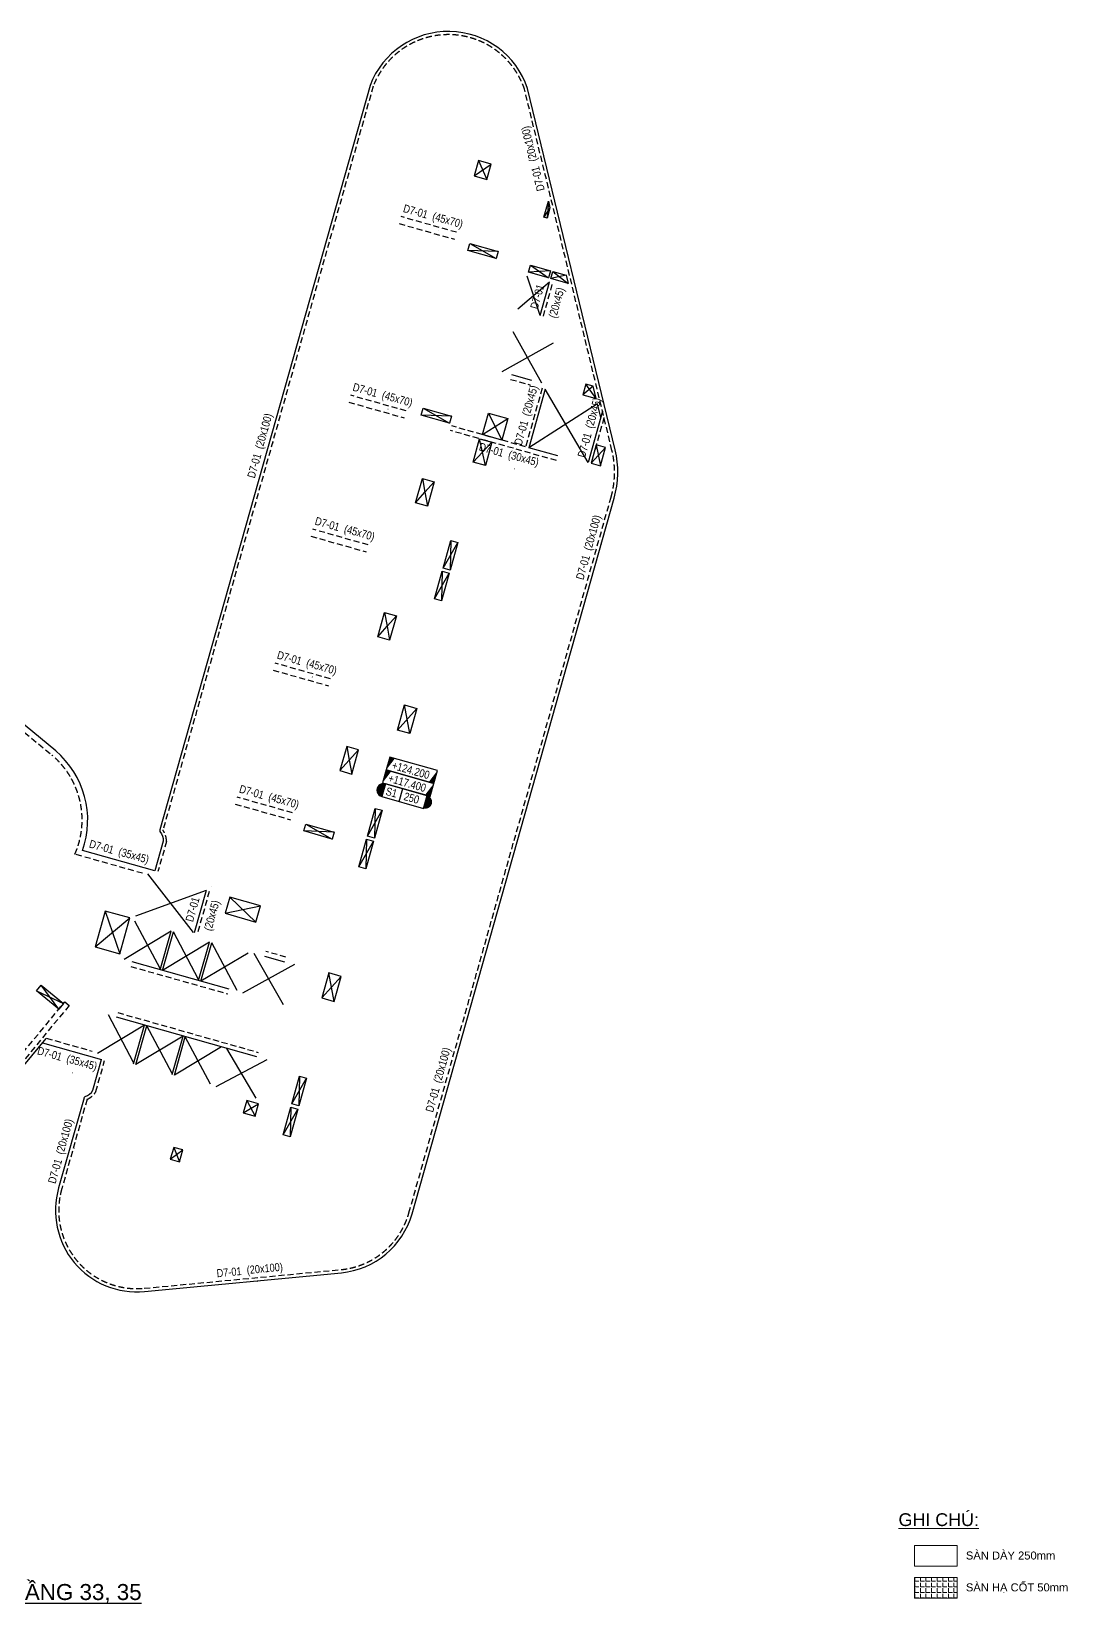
# Model space of a CAD drawing. Header units: millimetres. Extents: x 5400 to 3023951, y -127214 to 225084.
# Drawn here: x 2434852 to 2499637, y 8033 to 106284 of the extents above; entities that cross this region are included whole.
import ezdxf
from ezdxf.enums import TextEntityAlignment as Align

# ---------------------------------------------------------------- set-up
doc = ezdxf.new("R2010")
doc.units = ezdxf.units.MM
doc.header["$LTSCALE"] = 100
doc.linetypes.add('HIDDEN', pattern=[0.375, 0.25, -0.125])
for name, color, linetype in [('ccu11-Manh', 8, 'Continuous'), ('ccu11-Thay', 7, 'Continuous'), ('ccu12-Chidan', 9, 'Continuous'), ('ccu12-Khuat', 9, 'HIDDEN'), ('ccu12-Lomo', 2, 'Continuous'), ('ccu12-Text', 31, 'Continuous'), ('ccu12-Thay', 7, 'Continuous')]:
    doc.layers.add(name, color=color, linetype=linetype)
doc.layers.add('ccu12-Tencaukien', color=9, linetype='Continuous', lineweight=15)
doc.layers.add('KC-Tencaukien', color=9, linetype='Continuous', lineweight=15)
doc.styles.add('Arial', font='arial.ttf', dxfattribs={"width": 0.7})
doc.styles.add('Arial Narrow', font='ARIALN.TTF')

# ---------------------------------------------------------------- blocks, each defined once
blk = doc.blocks.new('*U4')
at = {"layer": 'ccu12-Tencaukien', "color": 8, "ltscale": 10000}
blk.add_line((361, -155), (354, -155), dxfattribs=at)
at = {"layer": 'ccu12-Text', "color": 2, "style": 'Arial Narrow', "width": 0.8}
blk.add_attdef('SH', text='', height=300, dxfattribs=at).set_placement((276, 6), align=Align.BOTTOM_RIGHT)
at = {"layer": 'ccu12-Text', "color": 31, "style": 'Arial Narrow', "width": 0.8}
for tag, p in [('(', (508, -75)), ('KT', (633, -75)), (')', (963, -75))]:
    blk.add_attdef(tag, text='', height=250, dxfattribs=at).set_placement(p, align=Align.BOTTOM_LEFT)
blk = doc.blocks.new('ccu11-cmb-flat-8')
at = {"layer": 'ccu12-Chidan', "color": 7}
blk.add_lwpolyline([(0, 0), (1550, 0), (1550, 419), (0, 419)], close=True, dxfattribs=at)
at = {"layer": 'ccu12-Chidan'}
for points in [[(0, 0), (166, 419), (0, 419)], [(1550, 419), (1383, 0), (1550, 0)]]:
    blk.add_solid(points, dxfattribs=at)
at = {"layer": 'ccu12-Chidan', "color": 31, "style": 'Arial Narrow', "width": 0.8}
blk.add_attdef('+100.00', text='', height=250, dxfattribs=at).set_placement((745, 206), align=Align.MIDDLE_CENTER)
blk = doc.blocks.new('ccu11-chieudaysan-flat-2')
at = {"layer": 'ccu12-Chidan'}
for points in [[(-569, 0), (-569, 419, 1)], [(788, 419), (788, 0, 1)]]:
    blk.add_hatch(color=8, dxfattribs=at).paths.add_polyline_path(points)
at = {"layer": 'ccu12-Chidan', "color": 7}
blk.add_line((0, 0), (0, 419), dxfattribs=at)
blk.add_lwpolyline([(-569, 0), (788, 0), (788, 419), (-569, 419)], close=True, dxfattribs=at)
blk.add_arc((-569, 209), 209, 90, 270.0001, dxfattribs=at)
at = {"layer": 'ccu12-Chidan', "color": 31, "style": 'Arial Narrow', "width": 0.7}
for tag, p in [('S00', (-488, 209)), ('200', (100, 209))]:
    blk.add_attdef(tag, text='', height=250, dxfattribs=at).set_placement(p, align=Align.MIDDLE_LEFT)
blk = doc.blocks.new('*U16')
at = {"layer": 'ccu12-Tencaukien', "color": 8, "ltscale": 10000}
blk.add_line((361, -155), (354, -155), dxfattribs=at)
at = {"layer": 'ccu12-Text', "color": 2, "style": 'Arial Narrow', "width": 0.8}
blk.add_attdef('SH', text='', height=300, dxfattribs=at).set_placement((276, 6), align=Align.BOTTOM_RIGHT)
at = {"layer": 'ccu12-Text', "color": 31, "style": 'Arial Narrow', "width": 0.8}
for tag, p in [('(', (508, -75)), ('KT', (633, -75)), (')', (963, -75))]:
    blk.add_attdef(tag, text='', height=250, dxfattribs=at).set_placement(p, align=Align.BOTTOM_LEFT)
blk = doc.blocks.new('*U17')
at = {"layer": 'ccu12-Tencaukien', "color": 8, "ltscale": 10000}
blk.add_line((361, -155), (354, -155), dxfattribs=at)
at = {"layer": 'ccu12-Text', "color": 2, "style": 'Arial Narrow', "width": 0.8}
blk.add_attdef('SH', text='', height=300, dxfattribs=at).set_placement((276, 6), align=Align.BOTTOM_RIGHT)
at = {"layer": 'ccu12-Text', "color": 31, "style": 'Arial Narrow', "width": 0.8}
for tag, p in [('(', (508, -75)), ('KT', (633, -75)), (')', (963, -75))]:
    blk.add_attdef(tag, text='', height=250, dxfattribs=at).set_placement(p, align=Align.BOTTOM_LEFT)
blk = doc.blocks.new('*U18')
at = {"layer": 'ccu12-Tencaukien', "color": 8, "ltscale": 10000}
blk.add_line((361, -155), (354, -155), dxfattribs=at)
at = {"layer": 'ccu12-Text', "color": 2, "style": 'Arial Narrow', "width": 0.8}
blk.add_attdef('SH', text='', height=300, dxfattribs=at).set_placement((276, 6), align=Align.BOTTOM_RIGHT)
at = {"layer": 'ccu12-Text', "color": 31, "style": 'Arial Narrow', "width": 0.8}
for tag, p in [('(', (508, -75)), ('KT', (633, -75)), (')', (963, -75))]:
    blk.add_attdef(tag, text='', height=250, dxfattribs=at).set_placement(p, align=Align.BOTTOM_LEFT)
blk = doc.blocks.new('Lomo T21')
at = {"layer": 'ccu11-Manh', "ltscale": 5}
for p, q in [((70850, 85937), (71921, 86673)), ((71122, 86899), (71649, 85711)), ((70569, 81704), (72226, 80768)), ((72349, 81201), (70446, 81271)), ((69439, 70904), (67537, 70974)), ((67659, 71407), (69317, 70471)), ((24961, 54407, 0), (22225, 56082, 0)), ((22512, 56429, 0), (24675, 54060, 0)), ((26345, 53102), (27794, 51322)), ((28081, 51669, 0), (26058, 52755)), ((22567, 46987, 0), (24156, 48204, 0)), ((23809, 48490, 0), (22914, 46701, 0)), ((25535, 46546), (27890, 48298)), ((27350, 48744), (26075, 46101)), ((34210, 46606, 0), (32419, 47501, 0)), ((32706, 47848, 0), (33923, 46259, 0)), ((35867, 45237, 0), (37084, 43649, 0)), ((60317, 45424), (61975, 44488)), ((60317, 45424), (61975, 44488)), ((19825, 43664), (21413, 44881)), ((21066, 45168), (20172, 43378)), ((37371, 43996, 0), (35581, 44890, 0)), ((62097, 44921), (60195, 44991)), ((62097, 44921), (60195, 44991)), ((32356, 43183), (33891, 43472)), ((33120, 44109), (33127, 42547)), ((33095, 42508), (31369, 41988)), ((32324, 43145), (32140, 41352)), ((39185, 42500, 0), (40402, 40911, 0)), ((40689, 41258, 0), (38898, 42153, 0)), ((41102, 41627, 0), (41429, 40060)), ((42066, 40831, 0), (40466, 40856, 0)), ((14610, 37350, 0), (17249, 39840, 0)), ((16902, 40126, 0), (14957, 37064, 0)), ((47151, 37740, 0), (49326, 39552, 0)), ((47786, 39987, 0), (48691, 37305, 0)), ((18938, 38479), (18531, 36573)), ((19065, 38633), (21096, 37955)), ((20606, 37361), (19556, 39227)), ((38909, 38783, 0), (40696, 37891, 0)), ((40391, 37559, 0), (39195, 39130, 0)), ((19632, 37906), (17837, 37146)), ((19748, 37811), (19378, 35874)), ((18647, 36478), (20479, 37207)), ((43489, 35001, 0), (45167, 34198, 0)), ((44881, 33851), (43775, 35348, 0)), ((14319, 32887), (15366, 31017)), ((15860, 31614, 0), (13826, 32289)), ((6585, 27633, 0), (9225, 30123, 0)), ((8878, 30409, 0), (6932, 27347, 0)), ((56409, 27367), (57368, 27927)), ((56627, 28136), (57150, 27157)), ((51851, 24472), (52639, 25055)), ((52061, 25218), (52428, 24309)), ((2382, 22546, 0), (3970, 23762, 0)), ((3623, 24049, 0), (2729, 22259, 0)), ((10467, 21704), (8880, 21588)), ((9580, 22436), (9767, 20855)), ((917, 20772), (22, 18982)), ((4125, 20589), (5954, 20762)), ((4951, 21590), (5127, 19761)), ((6031, 20698), (5550, 19410)), ((-325, 19269), (1264, 20485)), ((6378, 20412), (5204, 19697)), ((-1535, 17803, 0), (-2429, 16013, 0)), ((540, 15895), (1758, 17723)), ((-2776, 16300, 0), (-1188, 17517, 0)), ((2105, 17436), (540, 15895)), ((-5676, 12792, 0), (-6570, 11002, 0)), ((-6438, 10892, 0), (-3957, 13191, 0)), ((-4304, 13477, 0), (-6091, 10606, 0)), ((-6917, 11289, 0), (-5329, 12505, 0))]:
    blk.add_line(p, q, dxfattribs=at)
at = {"layer": 'ccu11-Manh', "ltscale": 0.5}
for p, q in [((75587, 83943, 0), (75212, 83352, 0)), ((75489, 84346, 0), (75404, 83325, 0)), ((75614, 79997), (74240, 79913)), ((74364, 80350), (75491, 79560)), ((76610, 79716), (75635, 79519)), ((75759, 79956), (76733, 79209)), ((71371, 69760, 0), (72955, 70768, 0)), ((71752, 71108, 0), (72574, 69420, 0)), ((71963, 69281, 0), (70781, 68041)), ((71551, 67824), (71193, 69499, 0)), ((79066, 68963), (78161, 67972)), ((78487, 69127), (78740, 67808)), ((68909, 61416), (69832, 63025)), ((69399, 63148), (69342, 61293)), ((68365, 59491), (69288, 61101)), ((68855, 61223), (68798, 59369)), ((67263, 52648), (66050, 51297)), ((66820, 51079), (66493, 52865)), ((64178, 44671), (65100, 46281)), ((64667, 46403), (64611, 44549)), ((63634, 42747), (64556, 44356)), ((64123, 44479), (64067, 42624)), ((55280, 39844), (57490, 40311)), ((57204, 39300), (55565, 40854)), ((28756, 37655, 0), (30458, 35546, 0)), ((26399, 34097, 0), (27506, 36527, 0)), ((30803, 35965, 0), (28409, 37235, 0)), ((28040, 36087, 0), (25864, 34538, 0)), ((62532, 35904), (61318, 34552)), ((62088, 34335), (61762, 36121)), ((17023, 33409, 0), (16640, 32558, 0)), ((16450, 32716, 0), (17213, 33253, 0)), ((59446, 27927), (60369, 29537)), ((59936, 29659), (59879, 27805)), ((58902, 26002), (59825, 27612)), ((59392, 27734), (59335, 25880))]:
    blk.add_line(p, q, dxfattribs=at)
at = {"layer": 'ccu11-Manh'}
for p, q in [((78286, 72794, 0), (77638, 72250, 0)), ((78474, 72014, 0), (77825, 72915, 0)), ((41850, 41749, 0), (41287, 41695, 0)), ((41596, 41440, 0), (41542, 42003, 0)), ((38887, 39385, 0), (37093, 40283, 0)), ((37380, 40630, 0), (38600, 39038, 0))]:
    blk.add_line(p, q, dxfattribs=at)
at = {"layer": 'ccu11-Manh', "ltscale": 5, "elevation": 0}
for points in [[(67613, 67014), (67770, 66154), (68354, 66805)], [(67186, 65503), (67770, 66154), (67927, 65294)], [(65247, 58642), (65404, 57782), (65988, 58433)], [(64820, 57131), (65404, 57782), (65561, 56922)], [(62881, 50270), (63038, 49410), (63622, 50060)], [(62454, 48759), (63038, 49410), (63195, 48550)], [(12835, 30429), (11270, 28888), (12488, 30715)], [(10052, 27060), (11270, 28887), (9705, 27346)], [(-1024, 14354), (540, 15895), (-677, 14068)]]:
    blk.add_lwpolyline(points, dxfattribs=at)
at = {"layer": 'ccu11-Manh'}
for points in [[(18361, 34639), (17882, 32960)], [(17345, 33404), (18900, 34193)]]:
    blk.add_lwpolyline(points, dxfattribs=at)
at = {"layer": 'ccu12-Lomo', "ltscale": 0.5, "elevation": 0}
for points in [[(71921, 86673), (71122, 86899), (70850, 85937), (71649, 85711), (71921, 86673)], [(70446, 81271), (70569, 81704), (72349, 81201), (72226, 80768), (70446, 81271)], [(67537, 70974), (67659, 71407), (69439, 70904), (69317, 70471), (67537, 70974)], [(67613, 67014), (68354, 66805), (67927, 65294), (67186, 65503), (67613, 67014)], [(65247, 58642), (65988, 58433), (65561, 56922), (64820, 57131), (65247, 58642)], [(22512, 56429), (22225, 56082), (24675, 54060), (24961, 54407), (22512, 56429)], [(26345, 53102), (26058, 52755), (27794, 51322), (28080, 51669), (26345, 53102)], [(63195, 48550), (63622, 50060), (62881, 50270), (62454, 48759), (63195, 48550)], [(22914, 46701), (22567, 46987), (23809, 48490), (24156, 48204), (22914, 46701)], [(27350, 48744), (25535, 46546), (26075, 46101), (27890, 48298), (27350, 48744)], [(32706, 47848), (32419, 47501), (33923, 46259), (34210, 46606), (32706, 47848)], [(35867, 45237), (35581, 44890), (37084, 43649), (37371, 43996), (35867, 45237)], [(60195, 44991), (60317, 45424), (62097, 44921), (61975, 44488), (60195, 44991)], [(20172, 43378), (19825, 43664), (21066, 45168), (21413, 44881), (20172, 43378)], [(39185, 42500), (38898, 42153), (40402, 40911), (40689, 41258), (39185, 42500)], [(37093, 40283), (38600, 39038), (38887, 39385), (37380, 40630), (37093, 40283)], [(14957, 37064), (14610, 37350), (16902, 40126), (17249, 39840), (14957, 37064)], [(49326, 39552), (47786, 39987), (47152, 37740), (48691, 37305), (49326, 39552)], [(40696, 37891), (40409, 37544), (38909, 38783), (39195, 39130), (40696, 37891)], [(45167, 34198), (44881, 33851), (43489, 35001), (43775, 35348), (45167, 34198)], [(12835, 30429), (12488, 30716), (9705, 27347), (10052, 27060), (12835, 30429)], [(6932, 27347), (6585, 27633), (8878, 30409), (9225, 30123), (6932, 27347)], [(57150, 27157), (57368, 27927), (56627, 28136), (56409, 27367), (57150, 27157)], [(52428, 24309), (52639, 25055), (52061, 25218), (51851, 24472), (52428, 24309)], [(2729, 22259), (2382, 22546), (3623, 24049), (3970, 23762), (2729, 22259)], [(22, 18982), (-325, 19269), (917, 20772), (1264, 20485), (22, 18982)], [(4125, 20589), (4951, 21590), (5954, 20762), (5127, 19761), (4124, 20588)], [(5204, 19697), (5550, 19410), (6378, 20411), (6031, 20699), (5203, 19698)], [(-2429, 16013), (-2776, 16300), (-1535, 17803), (-1188, 17517), (-2429, 16013)], [(-677, 14068), (2105, 17436), (1758, 17723), (-1024, 14354), (-677, 14068)], [(-6570, 11002), (-6917, 11289), (-5676, 12792), (-5329, 12505), (-6570, 11002)], [(-6091, 10606), (-6438, 10892), (-4304, 13477), (-3957, 13191), (-6091, 10606)]]:
    blk.add_lwpolyline(points, dxfattribs=at)
at = {"layer": 'ccu12-Lomo', "elevation": 0}
for points in [[(75404, 83298), (75212, 83352), (75489, 84346), (75587, 83943), (75404, 83298)], [(75615, 79997), (75491, 79560), (74240, 79913), (74364, 80350), (75614, 79997)], [(75759, 79956), (76610, 79716), (76733, 79209), (75635, 79519), (75759, 79956)], [(78475, 72013), (78287, 72795), (77825, 72915), (77638, 72250), (78474, 72014)], [(72955, 70768), (72574, 69420), (71371, 69760), (71752, 71108), (72955, 70768)], [(78740, 67808), (79066, 68963), (78487, 69127), (78161, 67972), (78740, 67808)], [(69288, 61101), (68798, 59369), (68365, 59491), (68855, 61223), (69288, 61101)], [(64556, 44356), (64067, 42624), (63634, 42747), (64123, 44479), (64556, 44356)], [(41596, 41440), (41850, 41749), (41542, 42003), (41287, 41695), (41596, 41440)], [(28409, 37235), (28756, 37655), (30803, 35965), (30458, 35546), (28409, 37235)], [(28040, 36087), (27506, 36527), (25864, 34538), (26399, 34097), (28042, 36085)], [(62532, 35904), (61762, 36121), (61318, 34552), (62088, 34335), (62532, 35904)], [(17023, 33409), (17213, 33253), (16640, 32558), (16450, 32716), (17023, 33409)], [(60369, 29537), (59879, 27805), (59446, 27927), (59936, 29659), (60369, 29537)], [(59825, 27612), (59335, 25880), (58902, 26002), (59392, 27734), (59825, 27612)]]:
    blk.add_lwpolyline(points, dxfattribs=at)
blk.add_lwpolyline([(71963, 69281), (71551, 67824), (70781, 68041), (71193, 69499)], close=True, dxfattribs=at)
at = {"layer": 'ccu12-Lomo'}
for points in [[(69832, 63025), (69342, 61293), (68909, 61416), (69399, 63148), (69832, 63025)], [(65100, 46281), (64611, 44549), (64178, 44671), (64667, 46403), (65100, 46281)], [(18361, 34639), (18900, 34193), (17882, 32960), (17342, 33406), (18361, 34639)]]:
    blk.add_lwpolyline(points, dxfattribs=at)
blk.add_lwpolyline([(67263, 52648), (66820, 51079), (66050, 51297), (66493, 52865)], close=True, dxfattribs=at)
at = {"layer": 'ccu12-Lomo', "ltscale": 0.5, "elevation": 0}
for points in [[(32356, 43183), (33127, 42547), (33891, 43472), (33120, 44109)], [(32324, 43145), (33095, 42508), (32140, 41352), (31369, 41988)], [(41102, 41627), (42066, 40831), (41429, 40060), (40465, 40856)], [(18938, 38479), (19632, 37906), (18531, 36573), (17837, 37146)], [(19556, 39227), (21096, 37955), (20606, 37361), (19065, 38633)], [(19748, 37811), (20479, 37207), (19378, 35874), (18647, 36478)], [(14319, 32887), (15860, 31614), (15366, 31017), (13826, 32289)], [(8880, 21588), (9767, 20855), (10467, 21704), (9580, 22436)]]:
    blk.add_lwpolyline(points, close=True, dxfattribs=at)
at = {"layer": 'ccu12-Lomo', "ltscale": 0.5}
blk.add_lwpolyline([(57204, 39300), (57490, 40311), (55565, 40854), (55280, 39844), (57204, 39300)], dxfattribs=at)
blk = doc.blocks.new('*U200')
at = {"layer": 'ccu12-Tencaukien', "color": 8, "ltscale": 10000}
blk.add_line((361, -155), (354, -155), dxfattribs=at)
at = {"layer": 'ccu12-Text', "color": 2, "style": 'Arial Narrow', "width": 0.8}
blk.add_attdef('SH', text='', height=300, dxfattribs=at).set_placement((276, 6), align=Align.BOTTOM_RIGHT)
at = {"layer": 'ccu12-Text', "color": 31, "style": 'Arial Narrow', "width": 0.8}
for tag, p in [('(', (508, -75)), ('KT', (633, -75)), (')', (963, -75))]:
    blk.add_attdef(tag, text='', height=250, dxfattribs=at).set_placement(p, align=Align.BOTTOM_LEFT)
blk = doc.blocks.new('*U201')
at = {"layer": 'ccu12-Tencaukien', "color": 8, "ltscale": 10000}
blk.add_line((361, -155), (354, -155), dxfattribs=at)
at = {"layer": 'ccu12-Text', "color": 2, "style": 'Arial Narrow', "width": 0.8}
blk.add_attdef('SH', text='', height=300, dxfattribs=at).set_placement((276, 6), align=Align.BOTTOM_RIGHT)
at = {"layer": 'ccu12-Text', "color": 31, "style": 'Arial Narrow', "width": 0.8}
for tag, p in [('(', (508, -75)), ('KT', (633, -75)), (')', (963, -75))]:
    blk.add_attdef(tag, text='', height=250, dxfattribs=at).set_placement(p, align=Align.BOTTOM_LEFT)
blk = doc.blocks.new('*U202')
at = {"layer": 'ccu12-Tencaukien', "color": 8, "ltscale": 10000}
blk.add_line((361, -155), (354, -155), dxfattribs=at)
at = {"layer": 'ccu12-Text', "color": 2, "style": 'Arial Narrow', "width": 0.8}
blk.add_attdef('SH', text='', height=300, dxfattribs=at).set_placement((276, 6), align=Align.BOTTOM_RIGHT)
at = {"layer": 'ccu12-Text', "color": 31, "style": 'Arial Narrow', "width": 0.8}
for tag, p in [('(', (508, -75)), ('KT', (633, -75)), (')', (963, -75))]:
    blk.add_attdef(tag, text='', height=250, dxfattribs=at).set_placement(p, align=Align.BOTTOM_LEFT)
blk = doc.blocks.new('*U203')
at = {"layer": 'ccu12-Tencaukien', "color": 8, "ltscale": 10000}
blk.add_line((361, -155), (354, -155), dxfattribs=at)
at = {"layer": 'ccu12-Text', "color": 2, "style": 'Arial Narrow', "width": 0.8}
blk.add_attdef('SH', text='', height=300, dxfattribs=at).set_placement((276, 6), align=Align.BOTTOM_RIGHT)
at = {"layer": 'ccu12-Text', "color": 31, "style": 'Arial Narrow', "width": 0.8}
for tag, p in [('(', (508, -75)), ('KT', (633, -75)), (')', (963, -75))]:
    blk.add_attdef(tag, text='', height=250, dxfattribs=at).set_placement(p, align=Align.BOTTOM_LEFT)
blk = doc.blocks.new('*U204')
at = {"layer": 'ccu12-Tencaukien', "color": 8, "ltscale": 10000}
blk.add_line((361, -155), (354, -155), dxfattribs=at)
at = {"layer": 'ccu12-Text', "color": 2, "style": 'Arial Narrow', "width": 0.8}
blk.add_attdef('SH', text='', height=300, dxfattribs=at).set_placement((276, 6), align=Align.BOTTOM_RIGHT)
at = {"layer": 'ccu12-Text', "color": 31, "style": 'Arial Narrow', "width": 0.8}
for tag, p in [('(', (508, -75)), ('KT', (633, -75)), (')', (963, -75))]:
    blk.add_attdef(tag, text='', height=250, dxfattribs=at).set_placement(p, align=Align.BOTTOM_LEFT)

msp = doc.modelspace()

# ---------------------------------------------------------------- hatches: boundary and pattern name
at = {"layer": 'ccu12-Tencaukien', "ltscale": 20}
h = msp.add_hatch(dxfattribs=at)
h.set_pattern_fill('ANGLE', color=250, scale=50)
h.set_pattern_definition([(0, (504600, 0), (0, 349.25), [254, -95.25]), (90, (504600, 0), (-349.25, 2e-14), [254, -95.25])])
h.paths.add_polyline_path([(2490071.5, 9663.6), (2492731.5, 9663.6), (2492731.5, 8373.6), (2490071.5, 8373.6)])

# ---------------------------------------------------------------- linework, layer by layer
at = {"layer": 'ccu11-Manh', "ltscale": 0.5}
for p, q in [((2467252.4, 90604.4), (2465272.4, 88929.8)), ((2466667.8, 88535.5), (2465857, 90998.7)), ((2466769.4, 84298.2), (2464974.4, 87507.2)), ((2467476.4, 86800.2), (2464267.4, 85005.2)), ((2469655.2, 79352.1), (2466976.5, 83927.9)), ((2470240.8, 83005.5), (2465943.1, 80270.6, 0)), ((2442102, 53635.4), (2444962.9, 49969.3)), ((2445778, 52596.7), (2441354.2, 50989)), ((2442902.3, 47713.3, 0), (2441320.7, 50686.7, 0)), ((2443582.2, 50047.7, 0), (2440640.9, 48281, 0)), ((2445987.9, 49367.9), (2443046.7, 47601.1)), ((2445308.1, 47033.5), (2443726.5, 50006.9)), ((2447713.9, 46353.7), (2446132.3, 49327.1)), ((2448393.7, 48688.1), (2445452.5, 46921.3)), ((2448757.7, 48689.2), (2450600.9, 45466.5)), ((2451307.9, 47968.6), (2448050.7, 46187.1)), ((2441243.6, 41843.2), (2439662, 44816.6)), ((2441923.4, 44177.6), (2438982.2, 42410.8)), ((2444329.2, 43497.8), (2441388, 41731)), ((2443649.4, 41163.4), (2442067.8, 44136.8)), ((2446055.2, 40483.5), (2444473.6, 43457)), ((2446735, 42818), (2443793.7, 41051.2)), ((2448894, 39610), (2447071.8, 42722.8)), ((2449573.8, 42015.8), (2446392, 40317))]:
    msp.add_line(p, q, dxfattribs=at)
at = {"layer": 'ccu11-Thay'}
for p, q in [((2445778, 52596.7, 0), (2445030.2, 49950.3, 0)), ((2442902.3, 47641.9, 0), (2443582.2, 50047.7, 0)), ((2443046.7, 47601.1, 0), (2443726.5, 50006.9, 0)), ((2445308.1, 46962.1, 0), (2445987.9, 49367.9, 0)), ((2445452.5, 46921.3), (2446132.3, 49327.1)), ((2441243.6, 41771.8), (2441923.4, 44177.6)), ((2441388, 41731), (2442067.8, 44136.8)), ((2443649.4, 41092), (2444329.2, 43497.8)), ((2443793.7, 41051.2), (2444473.6, 43457))]:
    msp.add_line(p, q, dxfattribs=at)
at = {"layer": 'ccu11-Thay', "ltscale": 0.5}
for p, q in [((2449431.4, 48498.8), (2450682.4, 48145.3)), ((2447208.7, 46425.1), (2441146.1, 48138.2)), ((2448948.3, 42192.5), (2440167.2, 44673.8))]:
    msp.add_line(p, q, dxfattribs=at)
at = {"layer": 'ccu12-Khuat', "ltscale": 15}
for p, q in [((2456218.1, 102856.1, 0), (2443078.1, 56361.2, 0)), ((2471151, 80097.9), (2465683.6, 102676.9, 0)), ((2461432.9, 93729.7), (2457968.6, 94708.6)), ((2457846.2, 94275.5), (2461310.6, 93296.6)), ((2466860.2, 88481.1), (2467444.9, 90550.1)), ((2464811.3, 84539.7), (2466062.3, 84186.2)), ((2458278.6, 82566.8), (2454814.3, 83545.7)), ((2466784, 83982.3, 0), (2465750.6, 80325, 0)), ((2454691.9, 83112.6), (2458156.3, 82133.7)), ((2465750.6, 80325, 0), (2461131.5, 81630.3)), ((2470651.9, 82151.3), (2469845.7, 79298.2)), ((2467689.9, 79465.3, 0), (2461049.9, 81341.6)), ((2458457, 32448.3), (2471095.7, 77176)), ((2452326.2, 74740.5), (2455790.5, 73761.5, 0)), ((2455912.9, 74194.6, 0), (2452448.5, 75173.5)), ((2449960.4, 66368.3), (2453424.8, 65389.4)), ((2453547.2, 65822.4), (2450082.8, 66801.3)), ((2447594.7, 57996.1), (2451059.1, 57017.2)), ((2451181.4, 57450.2), (2447717.1, 58429.2)), ((2445970.5, 52542.3, 0), (2445222.7, 49895.9, 0)), ((2450764, 48434), (2449512.9, 48787.5)), ((2441064.5, 47849.5), (2447127.2, 46136.4)), ((2440248.8, 44962.5), (2449029.9, 42481.2)), ((2435783.4, 43366.6, 0), (2438658.9, 42554.1))]:
    msp.add_line(p, q, dxfattribs=at)
at = {"layer": 'ccu12-Khuat', "ltscale": 15, "elevation": 0}
for points in [[(2385534.6, 37573.1), (2400584.2, 55791.4), (2401357.3, 55153), (2405312.2, 59942.3), (2404539.9, 60580), (2410944.5, 68333.1), (2413389.4, 71280.1, -0.0533248), (2415055.8, 72746.6, -0.0632946), (2417197.4, 73898.7, -0.2787148), (2421848.2, 72857.1), (2436143.9, 61051.2, -0.3333055), (2437568.4, 54864.5)], [(2443078.1, 56361.2, -0.157518), (2443297.2, 55660.1), (2442764.6, 53775.5)], [(2421742.5, 45838), (2429760.6, 39216.2, 0.4148671), (2431805.5, 39413.6), (2436941.5, 45632.7), (2437211.4, 45409.8), (2433327.1, 40706.4)], [(2438328.3, 39545.1, 0.1574907), (2438881.7, 40027.9), (2439431.1, 41972.2)], [(2438328.3, 39545.1), (2436746.8, 33948.5, 0.5290318), (2441904.6, 27736.2), (2454214, 28903.1, 0.3083499), (2458457, 32448.6)]]:
    msp.add_lwpolyline(points, format="xyb", dxfattribs=at)
msp.add_lwpolyline([(2441799.7, 53668.9), (2437568.4, 54864.5)], dxfattribs=at)
at = {"layer": 'ccu12-Khuat', "ltscale": 15}
for centre, radius, start, end in [((2460918.3, 101048.7, 0), 5034.9, 18.663294, 159.167695), ((2465552.8, 78742.3), 5760, 344.221226, 13.61189)]:
    msp.add_arc(centre, radius, start, end, dxfattribs=at)
at = {"layer": 'ccu12-Tencaukien', "color": 0, "ltscale": 20}
for points in [[(2490071.5, 11655.7), (2492731.5, 11655.7), (2492731.5, 10365.7), (2490071.5, 10365.7)], [(2490071.5, 9663.6), (2492731.5, 9663.6), (2492731.5, 8373.6), (2490071.5, 8373.6)]]:
    msp.add_lwpolyline(points, close=True, dxfattribs=at)
at = {"layer": 'ccu12-Thay'}
for p, q in [((2456025.7, 102910.5, 0), (2442877.6, 56386.9)), ((2471345.4, 80144.9), (2465878, 102723.9, 0)), ((2466667.8, 88535.5), (2467252.4, 90604.4)), ((2466143.9, 84474.9), (2464892.9, 84828.4)), ((2466976.5, 83927.9, 0), (2465943.1, 80270.6, 0)), ((2470556, 82547.4), (2469653.2, 79352.6)), ((2470448.3, 82158.7), (2470240.8, 83005.5)), ((2467771.5, 79754, 0), (2465943.1, 80270.6, 0)), ((2458649.4, 32394), (2471288.2, 77121.6)), ((2435539.9, 43071.8, 0), (2439238.8, 42026.5))]:
    msp.add_line(p, q, dxfattribs=at)
at = {"layer": 'ccu12-Thay', "ltscale": 0.5, "elevation": 0}
msp.add_lwpolyline([(2438038, 55095.5, 0.3137277), (2436368.2, 61319.9), (2422080.9, 73118.9, 0.2784217), (2417078.9, 74228.1, 0.0634641), (2414853.2, 73032, 0.0535105), (2413125.5, 71510.3), (2410674.9, 68556.3), (2404058.4, 60546.6)], format="xyb", dxfattribs=at)
at = {"layer": 'ccu12-Thay', "elevation": 0}
for points in [[(2442877.6, 56386.9, 0.1897824), (2442890.9, 56278.1, -0.1613035), (2443097.1, 55687.5), (2442568.1, 53815.5)], [(2438143.8, 39628.1, -0.1897824), (2438212.1, 39713.8, 0.1613035), (2438696.8, 40109.2), (2439238.6, 42026.6)], [(2438144.7, 39631), (2436554.5, 34003.4, 0.5290007), (2441923.7, 27537.1), (2454233.3, 28704, 0.3083681), (2458649.4, 32394)]]:
    msp.add_lwpolyline(points, format="xyb", dxfattribs=at)
msp.add_lwpolyline([(2442568.1, 53815.5), (2438038, 55095.5)], dxfattribs=at)
at = {"layer": 'ccu12-Thay', "ltscale": 0.5, "elevation": 0}
msp.add_lwpolyline([(2433481.3, 40579.1), (2435773.7, 43354.9)], dxfattribs=at)
at = {"layer": 'ccu12-Thay'}
for centre, radius, start, end in [((2460918.3, 101048.7, 0), 5234.9, 18.663294, 159.167695), ((2465552.8, 78742.3), 5960, 344.221226, 13.61189)]:
    msp.add_arc(centre, radius, start, end, dxfattribs=at)

# ---------------------------------------------------------------- block references
at = {"layer": 'ccu12-Lomo'}
msp.add_blockref('Lomo T21', (2391685.1, 11326.3), dxfattribs=at)
at = {"layer": 'ccu12-Tencaukien'}
ref = msp.add_blockref('*U4', (2466736.5, 98208.5, 0), dxfattribs=dict(at, xscale=1.815893337873054, yscale=1.815893337873054, zscale=1.815893337873054, rotation=103.6118897536134))
ref.add_attrib('KT', '(20x100)', dxfattribs={"color": 31, "height": 500, "rotation": 103.61189, "style": 'Arial Narrow'}).set_placement((2466627.5, 98243.9, 0), align=Align.BOTTOM_LEFT)
ref.add_attrib('SH', 'D7-01', dxfattribs={"color": 2, "height": 500, "rotation": 103.61189, "style": 'Arial Narrow'}).set_placement((2466728, 97926.2, 0), align=Align.BOTTOM_RIGHT)
ref = msp.add_blockref('*U200', (2459755.9, 94293, 0), dxfattribs=dict(at, xscale=1.815893337873054, yscale=1.815893337873054, zscale=1.815893337873054, rotation=344.2212278170489))
ref.add_attrib('KT', '(45x70)', dxfattribs={"color": 31, "height": 500, "rotation": 344.221228, "style": 'Arial Narrow'}).set_placement((2459840.2, 94370.6), align=Align.BOTTOM_LEFT)
ref.add_attrib('SH', 'D7-01', dxfattribs={"color": 2, "height": 500, "rotation": 344.221228, "style": 'Arial Narrow'}).set_placement((2459514.1, 94439), align=Align.BOTTOM_RIGHT)
ref = msp.add_blockref('*U4', (2467220.4, 90595, 0), dxfattribs=dict(at, xscale=1.815893337873054, yscale=1.815893337873054, zscale=1.815893337873054, rotation=74.21909893616227))
ref.add_attrib('KT', '(20x45)', dxfattribs={"color": 31, "height": 500, "rotation": 74.219099, "style": 'Arial Narrow'}).set_placement((2467803.9, 88288, 0), align=Align.BOTTOM_LEFT)
ref.add_attrib('SH', 'D7-01', dxfattribs={"color": 2, "height": 500, "rotation": 74.219099, "style": 'Arial Narrow'}).set_placement((2467074.4, 90353.2, 0), align=Align.BOTTOM_RIGHT)
ref = msp.add_blockref('*U201', (2456601.6, 83130.1, 0), dxfattribs=dict(at, xscale=1.815893337873054, yscale=1.815893337873054, zscale=1.815893337873054, rotation=344.2212278170489))
ref.add_attrib('KT', '(45x70)', dxfattribs={"color": 31, "height": 500, "rotation": 344.221228, "style": 'Arial Narrow'}).set_placement((2456685.9, 83207.7), align=Align.BOTTOM_LEFT)
ref.add_attrib('SH', 'D7-01', dxfattribs={"color": 2, "height": 500, "rotation": 344.221228, "style": 'Arial Narrow'}).set_placement((2456359.8, 83276.1), align=Align.BOTTOM_RIGHT)
ref = msp.add_blockref('*U17', (2466218.8, 82085.5, 0), dxfattribs=dict(at, xscale=1.815893337873054, yscale=1.815893337873054, zscale=1.815893337873054, rotation=74.21909893616227))
ref.add_attrib('KT', '(20x45)', dxfattribs={"color": 31, "height": 500, "rotation": 74.219099, "style": 'Arial Narrow'}).set_placement((2466141.1, 82169.9, 0), align=Align.BOTTOM_LEFT)
ref.add_attrib('SH', 'D7-01', dxfattribs={"color": 2, "height": 500, "rotation": 74.219099, "style": 'Arial Narrow'}).set_placement((2466072.7, 81843.7, 0), align=Align.BOTTOM_RIGHT)
ref = msp.add_blockref('*U18', (2470177.9, 81313.1, 0), dxfattribs=dict(at, xscale=1.815893337873054, yscale=1.815893337873054, zscale=1.815893337873054, rotation=74.21909893616227))
ref.add_attrib('KT', '(20x45)', dxfattribs={"color": 31, "height": 500, "rotation": 74.219099, "style": 'Arial Narrow'}).set_placement((2470100.3, 81397.5, 0), align=Align.BOTTOM_LEFT)
ref.add_attrib('SH', 'D7-01', dxfattribs={"color": 2, "height": 500, "rotation": 74.219099, "style": 'Arial Narrow'}).set_placement((2470031.9, 81071.4, 0), align=Align.BOTTOM_RIGHT)
ref = msp.add_blockref('*U4', (2449529.3, 80027.3, 0), dxfattribs=dict(at, xscale=1.815893337873054, yscale=1.815893337873054, zscale=1.815893337873054, rotation=74.21909893616227))
ref.add_attrib('KT', '(20x100)', dxfattribs={"color": 31, "height": 500, "rotation": 74.219099, "style": 'Arial Narrow'}).set_placement((2449451.7, 80111.7, 0), align=Align.BOTTOM_LEFT)
ref.add_attrib('SH', 'D7-01', dxfattribs={"color": 2, "height": 500, "rotation": 74.219099, "style": 'Arial Narrow'}).set_placement((2449383.3, 79785.5, 0), align=Align.BOTTOM_RIGHT)
ref = msp.add_blockref('*U16', (2464499.8, 79399.8, 0), dxfattribs=dict(at, xscale=1.815893337873054, yscale=1.815893337873054, zscale=1.815893337873054, rotation=344.2212278170489))
ref.add_attrib('KT', '(30x45)', dxfattribs={"color": 31, "height": 500, "rotation": 344.221228, "style": 'Arial Narrow'}).set_placement((2464584.2, 79477.5), align=Align.BOTTOM_LEFT)
ref.add_attrib('SH', 'D7-01', dxfattribs={"color": 2, "height": 500, "rotation": 344.221228, "style": 'Arial Narrow'}).set_placement((2464258, 79545.9), align=Align.BOTTOM_RIGHT)
ref = msp.add_blockref('*U202', (2454235.8, 74757.9, 0), dxfattribs=dict(at, xscale=1.815893337873054, yscale=1.815893337873054, zscale=1.815893337873054, rotation=344.2212278170489))
ref.add_attrib('KT', '(45x70)', dxfattribs={"color": 31, "height": 500, "rotation": 344.221228, "style": 'Arial Narrow'}).set_placement((2454320.2, 74835.6), align=Align.BOTTOM_LEFT)
ref.add_attrib('SH', 'D7-01', dxfattribs={"color": 2, "height": 500, "rotation": 344.221228, "style": 'Arial Narrow'}).set_placement((2453994, 74904), align=Align.BOTTOM_RIGHT)
ref = msp.add_blockref('*U4', (2470077.3, 73675.6, 0), dxfattribs=dict(at, xscale=1.815893337873054, yscale=1.815893337873054, zscale=1.815893337873054, rotation=74.21909893616227))
ref.add_attrib('KT', '(20x100)', dxfattribs={"color": 31, "height": 500, "rotation": 74.219099, "style": 'Arial Narrow'}).set_placement((2469999.7, 73760, 0), align=Align.BOTTOM_LEFT)
ref.add_attrib('SH', 'D7-01', dxfattribs={"color": 2, "height": 500, "rotation": 74.219099, "style": 'Arial Narrow'}).set_placement((2469931.2, 73433.8, 0), align=Align.BOTTOM_RIGHT)
ref = msp.add_blockref('*U203', (2451870.1, 66385.8, 0), dxfattribs=dict(at, xscale=1.815893337873054, yscale=1.815893337873054, zscale=1.815893337873054, rotation=344.2212278170489))
ref.add_attrib('KT', '(45x70)', dxfattribs={"color": 31, "height": 500, "rotation": 344.221228, "style": 'Arial Narrow'}).set_placement((2451954.4, 66463.4), align=Align.BOTTOM_LEFT)
ref.add_attrib('SH', 'D7-01', dxfattribs={"color": 2, "height": 500, "rotation": 344.221228, "style": 'Arial Narrow'}).set_placement((2451628.3, 66531.8), align=Align.BOTTOM_RIGHT)
ref = msp.add_blockref('*U204', (2449504.3, 58013.6, 0), dxfattribs=dict(at, xscale=1.815893337873054, yscale=1.815893337873054, zscale=1.815893337873054, rotation=344.2212278170489))
ref.add_attrib('KT', '(45x70)', dxfattribs={"color": 31, "height": 500, "rotation": 344.221228, "style": 'Arial Narrow'}).set_placement((2449588.7, 58091.2), align=Align.BOTTOM_LEFT)
ref.add_attrib('SH', 'D7-01', dxfattribs={"color": 2, "height": 500, "rotation": 344.221228, "style": 'Arial Narrow'}).set_placement((2449262.6, 58159.6), align=Align.BOTTOM_RIGHT)
ref = msp.add_blockref('*U4', (2440123, 54583, 0), dxfattribs=dict(at, xscale=1.815893337873054, yscale=1.815893337873054, zscale=1.815893337873054, rotation=344.2212278170489))
ref.add_attrib('KT', '(35x45)', dxfattribs={"color": 31, "height": 500, "rotation": 344.221228, "style": 'Arial Narrow'}).set_placement((2440207.4, 54660.6), align=Align.BOTTOM_LEFT)
ref.add_attrib('SH', 'D7-01', dxfattribs={"color": 2, "height": 500, "rotation": 344.221228, "style": 'Arial Narrow'}).set_placement((2439881.2, 54729), align=Align.BOTTOM_RIGHT)
ref = msp.add_blockref('*U4', (2445664.5, 52298.6, 0), dxfattribs=dict(at, xscale=1.815893337873054, yscale=1.815893337873054, zscale=1.815893337873054, rotation=74.21909893616227))
ref.add_attrib('KT', '(20x45)', dxfattribs={"color": 31, "height": 500, "rotation": 74.219099, "style": 'Arial Narrow'}).set_placement((2446247.9, 49991.5, 0), align=Align.BOTTOM_LEFT)
ref.add_attrib('SH', 'D7-01', dxfattribs={"color": 2, "height": 500, "rotation": 74.219099, "style": 'Arial Narrow'}).set_placement((2445518.4, 52056.8, 0), align=Align.BOTTOM_RIGHT)
ref = msp.add_blockref('*U4', (2436879.8, 41651.9, 0), dxfattribs=dict(at, xscale=1.815893337873054, yscale=1.815893337873054, zscale=1.815893337873054, rotation=344.2212204090466))
ref.add_attrib('KT', '(35x45)', dxfattribs={"color": 31, "height": 500, "rotation": 344.22122, "style": 'Arial Narrow'}).set_placement((2436964.2, 41729.5, 0), align=Align.BOTTOM_LEFT)
ref.add_attrib('SH', 'D7-01', dxfattribs={"color": 2, "height": 500, "rotation": 344.22122, "style": 'Arial Narrow'}).set_placement((2436638, 41797.9, 0), align=Align.BOTTOM_RIGHT)
ref = msp.add_blockref('*U4', (2460674.4, 40399.4, 0), dxfattribs=dict(at, xscale=1.815893337873054, yscale=1.815893337873054, zscale=1.815893337873054, rotation=74.21909893616227))
ref.add_attrib('KT', '(20x100)', dxfattribs={"color": 31, "height": 500, "rotation": 74.219099, "style": 'Arial Narrow'}).set_placement((2460596.8, 40483.8, 0), align=Align.BOTTOM_LEFT)
ref.add_attrib('SH', 'D7-01', dxfattribs={"color": 2, "height": 500, "rotation": 74.219099, "style": 'Arial Narrow'}).set_placement((2460528.4, 40157.7, 0), align=Align.BOTTOM_RIGHT)
ref = msp.add_blockref('*U4', (2437071.5, 35936.6, 0), dxfattribs=dict(at, xscale=1.815893337873054, yscale=1.815893337873054, zscale=1.815893337873054, rotation=74.21909893616227))
ref.add_attrib('KT', '(20x100)', dxfattribs={"color": 31, "height": 500, "rotation": 74.219099, "style": 'Arial Narrow'}).set_placement((2436993.8, 36021, 0), align=Align.BOTTOM_LEFT)
ref.add_attrib('SH', 'D7-01', dxfattribs={"color": 2, "height": 500, "rotation": 74.219099, "style": 'Arial Narrow'}).set_placement((2436925.4, 35694.9, 0), align=Align.BOTTOM_RIGHT)
ref = msp.add_blockref('*U4', (2448301.9, 28371, 0), dxfattribs=dict(at, xscale=1.815893337873053, yscale=1.815893337873053, zscale=1.815893337873053, rotation=5.415448475028894))
ref.add_attrib('KT', '(20x100)', dxfattribs={"color": 31, "height": 500, "rotation": 5.415448, "style": 'Arial Narrow'}).set_placement((2448352.5, 28473.8), align=Align.BOTTOM_LEFT)
ref.add_attrib('SH', 'D7-01', dxfattribs={"color": 2, "height": 500, "rotation": 5.415448, "style": 'Arial Narrow'}).set_placement((2448023.7, 28419.7), align=Align.BOTTOM_RIGHT)
at = {"layer": 'KC-Tencaukien'}
ref = msp.add_blockref('ccu11-cmb-flat-8', (2457030.1, 60128.4), dxfattribs=dict(at, xscale=1.999999999999999, yscale=1.999999999999999, zscale=1.999999999999999, rotation=344.2212265880018))
ref.add_attrib('+100.00', '+124.200', dxfattribs={"layer": 'ccu12-Chidan', "color": 31, "height": 500, "rotation": 344.221227, "style": 'Arial Narrow'}).set_placement((2458576, 60118.8), align=Align.MIDDLE_CENTER)
ref = msp.add_blockref('ccu11-cmb-flat-8', (2456802.2, 59322.1), dxfattribs=dict(at, xscale=1.999999999999999, yscale=1.999999999999999, zscale=1.999999999999999, rotation=344.2212265880018))
ref.add_attrib('+100.00', '+117.400', dxfattribs={"layer": 'ccu12-Chidan', "color": 31, "height": 500, "rotation": 344.221227, "style": 'Arial Narrow'}).set_placement((2458348.2, 59312.4), align=Align.MIDDLE_CENTER)
ref = msp.add_blockref('ccu11-chieudaysan-flat-2', (2457855, 58153.8), dxfattribs=dict(at, xscale=1.999999999999999, yscale=1.999999999999999, zscale=1.999999999999999, rotation=344.2212265880018))
ref.add_attrib('S00', 'S1', dxfattribs={"layer": 'ccu12-Chidan', "color": 31, "height": 500, "rotation": 344.221227, "style": 'Arial Narrow'}).set_placement((2457029.7, 58822.4), align=Align.MIDDLE_LEFT)
ref.add_attrib('200', '250', dxfattribs={"layer": 'ccu12-Chidan', "color": 31, "height": 500, "rotation": 344.221227, "style": 'Arial Narrow'}).set_placement((2458161.4, 58502.6), align=Align.MIDDLE_LEFT)

# ---------------------------------------------------------------- texts
at = {"layer": 'ccu12-Tencaukien', "color": 31, "style": 'Arial'}
msp.add_text('%%uGHI CHÚ:', height=800, dxfattribs=at).set_placement((2491580.7, 12875.7), align=Align.CENTER)
msp.add_text('%%uGHI CHÚ:', height=800, dxfattribs=at).set_placement((2491580.7, 12875.7), align=Align.CENTER)
for s, p in [('SÀN DÀY 250mm', (2493280, 10785.7)), ('SÀN HẠ CỐT 50mm', (2493280, 8793.6))]:
    msp.add_text(s, height=500, dxfattribs=at).set_placement(p)
at = {"layer": 'ccu12-Text', "color": 31, "style": 'Arial'}
msp.add_text('%%UMẶT BẰNG KẾT CẤU - TẦNG 33, 35', height=1000, dxfattribs=at).set_placement((2430177.9, 8253.3), align=Align.CENTER)

doc.saveas('drawing.dxf')
